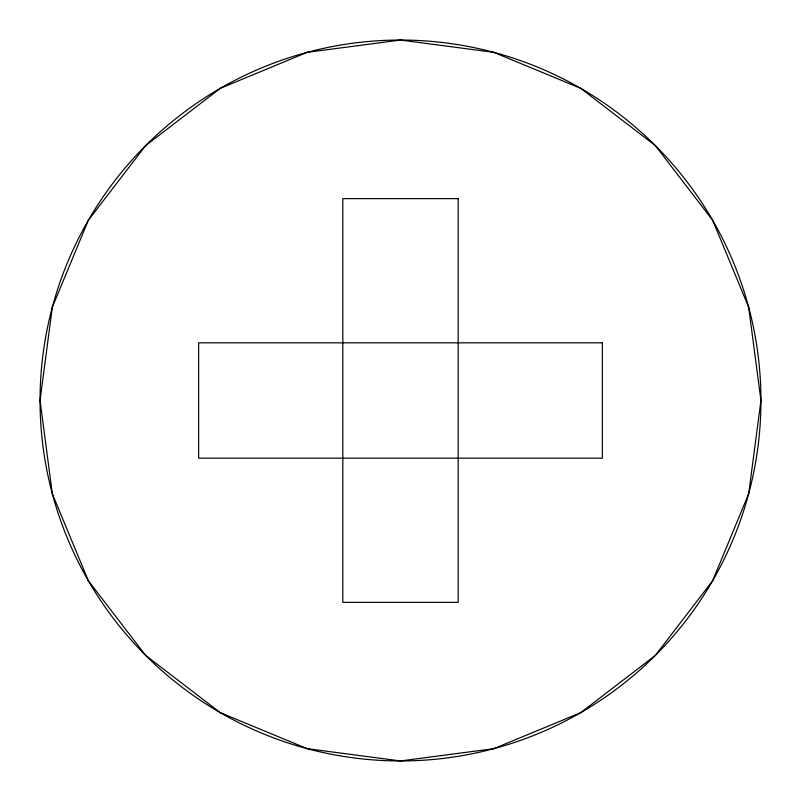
<?xml version="1.0" encoding="UTF-8"?>
<svg xmlns="http://www.w3.org/2000/svg" width="801" height="801" viewBox="0 0 801 801"><rect width="100%" height="100%" fill="white"/><g stroke="black" fill="none" stroke-linecap="round" stroke-linejoin="round"><path stroke-width="1.2" d="M52.335 307.214L40.05 400.5L52.335 493.786L88.34 580.725L145.622 655.378L220.275 712.66L307.214 748.665L400.5 760.95L493.786 748.665L580.725 712.66L655.378 655.378L712.66 580.725L748.665 493.786L760.95 400.5L748.665 307.214L712.66 220.275L655.378 145.622L580.725 88.34L493.786 52.335L400.5 40.05L307.214 52.335L220.275 88.34L145.622 145.622L88.34 220.275L52.335 307.214M458.172 198.648L342.828 198.648L342.828 602.352L458.172 602.352L458.172 198.648M602.352 342.828L198.648 342.828L198.648 458.172L602.352 458.172L602.352 342.828M220.275 712.66A360.45 360.45 0 0 0 760.95 400.5A360.45 360.45 0 0 0 220.275 88.34A360.45 360.45 0 0 0 220.275 712.66"/></g></svg>
